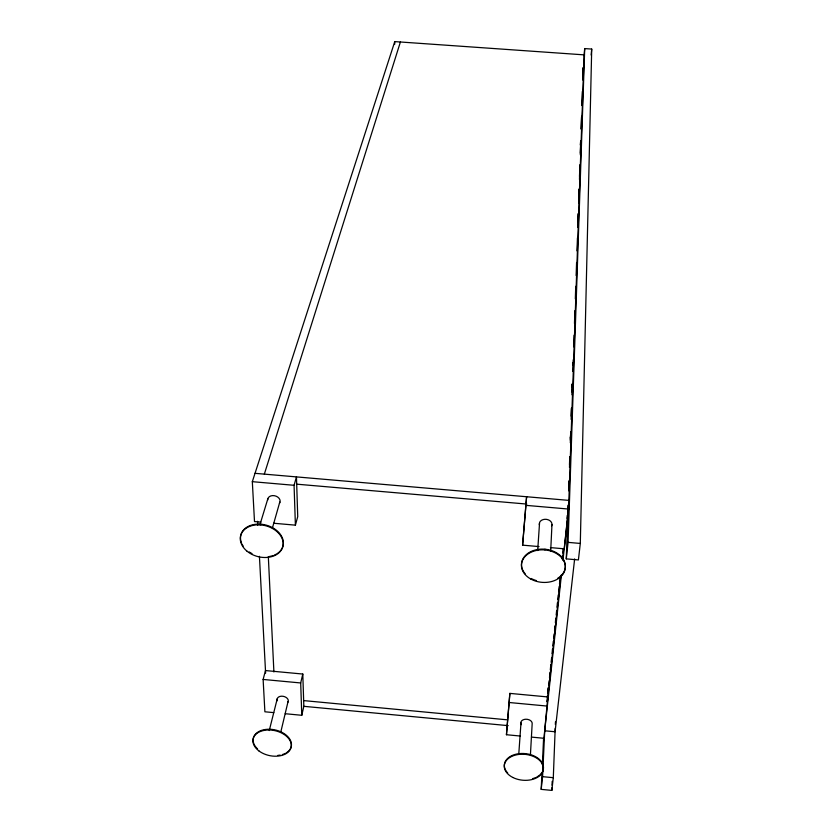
<?xml version="1.0" encoding="UTF-8"?>
<svg xmlns="http://www.w3.org/2000/svg" width="832" height="832" viewBox="0 0 832 832"><rect width="100%" height="100%" fill="white"/><g stroke="black" fill="none" stroke-linecap="round" stroke-linejoin="round"><path stroke-width="1.25" d="M394.722 44.2L394.763 41.6L584.116 54.86L568.568 509.049L564.304 548.818L550.399 547.602M567.767 516.038L566.28 558.865L578.406 559.936L580.299 543.442L591.708 49.067L584.698 48.578L584.033 55.734M567.83 514.082L568.173 505.045M568.672 490.786L568.984 480.99M569.483 467.438L569.837 457.07M570.336 442.801L570.7 431.673M571.147 419.453L571.553 407.784M572 394.815L572.364 383.656M572.811 371.467L573.217 359.798M573.664 346.83L574.07 335.161M574.475 323.482L574.922 310.513M575.328 298.844L575.744 286.322M576.139 275.496L576.586 262.527M576.992 250.858L577.45 237.89M577.803 227.51L578.261 213.647M578.656 202.873L579.124 188.989M579.467 179.525L579.966 165.266M580.33 154.887L580.819 140.618M581.194 129.293L581.641 116.314M582.036 105.602L582.535 91.343M582.91 79.976L583.336 67.995M566.28 558.865L568.079 542.37L584.698 48.578M568.693 487.729L568.89 481.187M569.494 464.599L569.743 456.81M570.326 440.128L570.409 437.559M571.178 416.135L571.428 408.418M572.021 392.101L572.27 383.999M577.97 220.251L578.198 213.803M578.646 200.907L579.051 189.301M579.498 176.405L579.904 164.809M580.31 153.202L580.705 141.596M581.162 128.7L581.558 117.094M581.963 105.487L582.462 91.302M582.868 79.706L583.263 68.099M541.986 772.512L541.195 789.37L551.834 790.4L551.938 787.8M552.032 785.21L552.188 781.321M551.834 790.4L553.301 777.691L555.204 728.364M555.35 724.474L555.454 721.874M541.195 789.37L542.578 776.662L544.742 729.976M547.934 691.6L548.101 687.898M531.471 737.1L543.982 738.286L547.851 696.946L509.86 693.389L506.449 734.729L520.208 736.029M542.35 764.733L543.629 737.516M550.67 551.45L551.97 524.545A6.354 4.815 4.3 0 0 546.77 519.397A6.354 4.815 4.3 0 0 539.583 522.444L537.69 550.545M544.939 549.942L544.981 549.214M530.41 755.092L532.178 723.57A5.699 3.869 5.3 0 0 527.467 719.347A5.699 3.869 5.3 0 0 521.061 721.698L518.773 754.166M522.59 545.147L526.604 496.746L522.59 545.147L539.022 546.593M506.449 734.729L509.86 693.389M267.727 500.001L267.842 498.774A6.302 4.711 14.9 0 1 274.383 495.706A6.302 4.711 14.9 0 1 280.134 500.854L272.366 528.174M583.201 67.558L582.806 71.958L583.19 68.099M580.278 144.924L580.653 141.066M591.136 55.026L591.708 49.067M577.803 222.383L578.084 219.638M572.832 365.092L573.123 362.398M572.052 386.62L572.291 384.342M572.052 386.776L572.281 384.509M570.294 438.058L570.565 435.49M546.978 701.366L547.529 695.354M547.81 693.628L548.392 687.887M548.673 685.318L549.182 680.732M549.494 677.602L549.994 672.277M550.316 669.895L550.815 664.55M551.138 662.178L551.658 657.519M552.074 653.65L552.469 649.095M552.895 645.913L553.29 641.368M553.717 638.175L554.154 633.911M554.549 630.438L554.934 625.914M555.37 622.7L555.755 618.186M556.192 614.962L556.618 610.771M557.024 607.225L557.409 602.722M557.846 599.487L558.23 594.994M558.667 591.75L559.218 586.352M559.499 584.012L560.05 578.854M562.078 558.938L562.526 555.641M562.796 553.062L563.17 548.631M547.3 702.083L560.768 576.108M562.567 559.322L563.67 548.985M566.946 518.294L567.258 515.393M567.809 510.224L568.35 505.222M561.434 574.683L544.7 730.787L555.069 731.765L574.642 558.917M562.952 560.487L567.788 515.33M280.748 732.222L288.298 700.534A5.647 3.806 12.2 0 0 283.15 696.301A5.647 3.806 12.2 0 0 277.264 698.672L277.16 699.67A5.647 3.806 12.2 0 0 277.43 700.69M285.241 713.721L301.777 715.291L303.836 706.316L302.796 674.045L265.481 670.561L263.12 679.442L264.888 711.786L273.79 712.629M301.777 715.291L300.695 682.958L302.796 674.045M551.668 525.772L551.97 524.545M269.256 730.558L277.264 698.672M295.402 525.158L297.731 516.641L296.462 476.902L294.07 485.295L295.402 525.158L273.676 523.245M259.906 524.794L267.842 498.774M260.874 524.909L261.092 524.212M264.337 474.126L400.4 41.995M260.894 522.122L254.498 521.56L252.325 481.676L394.763 41.6M255.029 473.325L568.859 500.386M296.962 484.193L526.77 504.067M252.325 481.676L294.07 485.295M525.98 505.357L568.568 509.049M568.079 542.37L580.299 543.442M263.12 679.442L300.695 682.958M509.184 702.51L547.435 706.098M303.566 700.586L507.582 719.846M303.878 706.326L508.206 725.65M542.578 776.662L553.301 777.691M257.566 521.31L257.774 525.2M259.428 556.317L265.616 673.14M268.32 556.598L273.905 671.975M280.01 502.091A6.302 4.711 14.9 0 1 279.469 503.204M241.498 542.942A21.778 15.912 14.7 0 1 252.065 524.95A21.778 15.912 14.7 0 1 279.032 532.719A21.778 15.912 14.7 0 1 277.586 553.342M276.598 553.966A21.778 15.912 14.7 0 1 274.435 555.048M273.281 555.495A21.778 15.912 14.7 0 1 269.537 556.452M252.013 553.602A21.778 15.912 14.7 0 1 249.174 551.928M243.162 546.042A21.778 15.912 14.7 0 1 241.966 543.993M539.427 524.93A6.354 4.815 4.3 0 1 539.292 523.671M521.924 567.861A21.965 16.266 4.5 0 1 547.841 549.609A21.965 16.266 4.5 0 1 561.486 575.286M560.643 576.108A21.965 16.266 4.5 0 1 557.669 578.292M536.276 580.559A21.965 16.266 4.5 0 1 531.19 578.5M525.19 573.81A21.965 16.266 4.5 0 1 522.246 568.901M521.456 724.672A5.699 3.869 5.3 0 1 520.811 722.686M507.697 772.97A19.625 12.99 5.4 0 1 521.331 753.48A19.625 12.99 5.4 0 1 542.391 771.774M541.767 772.793A19.625 12.99 5.4 0 1 540.103 774.686M539.365 775.33A19.625 12.99 5.4 0 1 536.734 777.036M535.746 777.514A19.625 12.99 5.4 0 1 532.501 778.679M288.184 701.522A5.647 3.806 12.2 0 1 287.695 702.416M253.978 744.037A19.427 12.761 12.1 0 1 263.526 729.82A19.427 12.761 12.1 0 1 287.633 736.434A19.427 12.761 12.1 0 1 286.239 752.898M285.355 753.376A19.427 12.761 12.1 0 1 282.381 754.551M280.176 755.082A19.427 12.761 12.1 0 1 277.846 755.383M257.546 748.873A19.427 12.761 12.1 0 1 254.384 744.879M247.021 551.19A21.788 15.912 14.7 0 0 282.61 547.321A21.788 15.912 14.7 0 0 255.538 524.961A21.788 15.912 14.7 0 0 247.021 551.19M530.92 579.103A21.975 16.266 4.5 0 0 565.261 568.214A21.975 16.266 4.5 0 0 533.978 551.086A21.975 16.266 4.5 0 0 530.92 579.103M512.866 777.483A19.635 12.99 5.4 0 0 543.379 769.257A19.635 12.99 5.4 0 0 515.299 755.113A19.635 12.99 5.4 0 0 512.866 777.483M258.898 750.901A19.438 12.761 12.1 0 0 290.774 748.332A19.438 12.761 12.1 0 0 266.625 730.059A19.438 12.761 12.1 0 0 258.898 750.901"/></g></svg>
